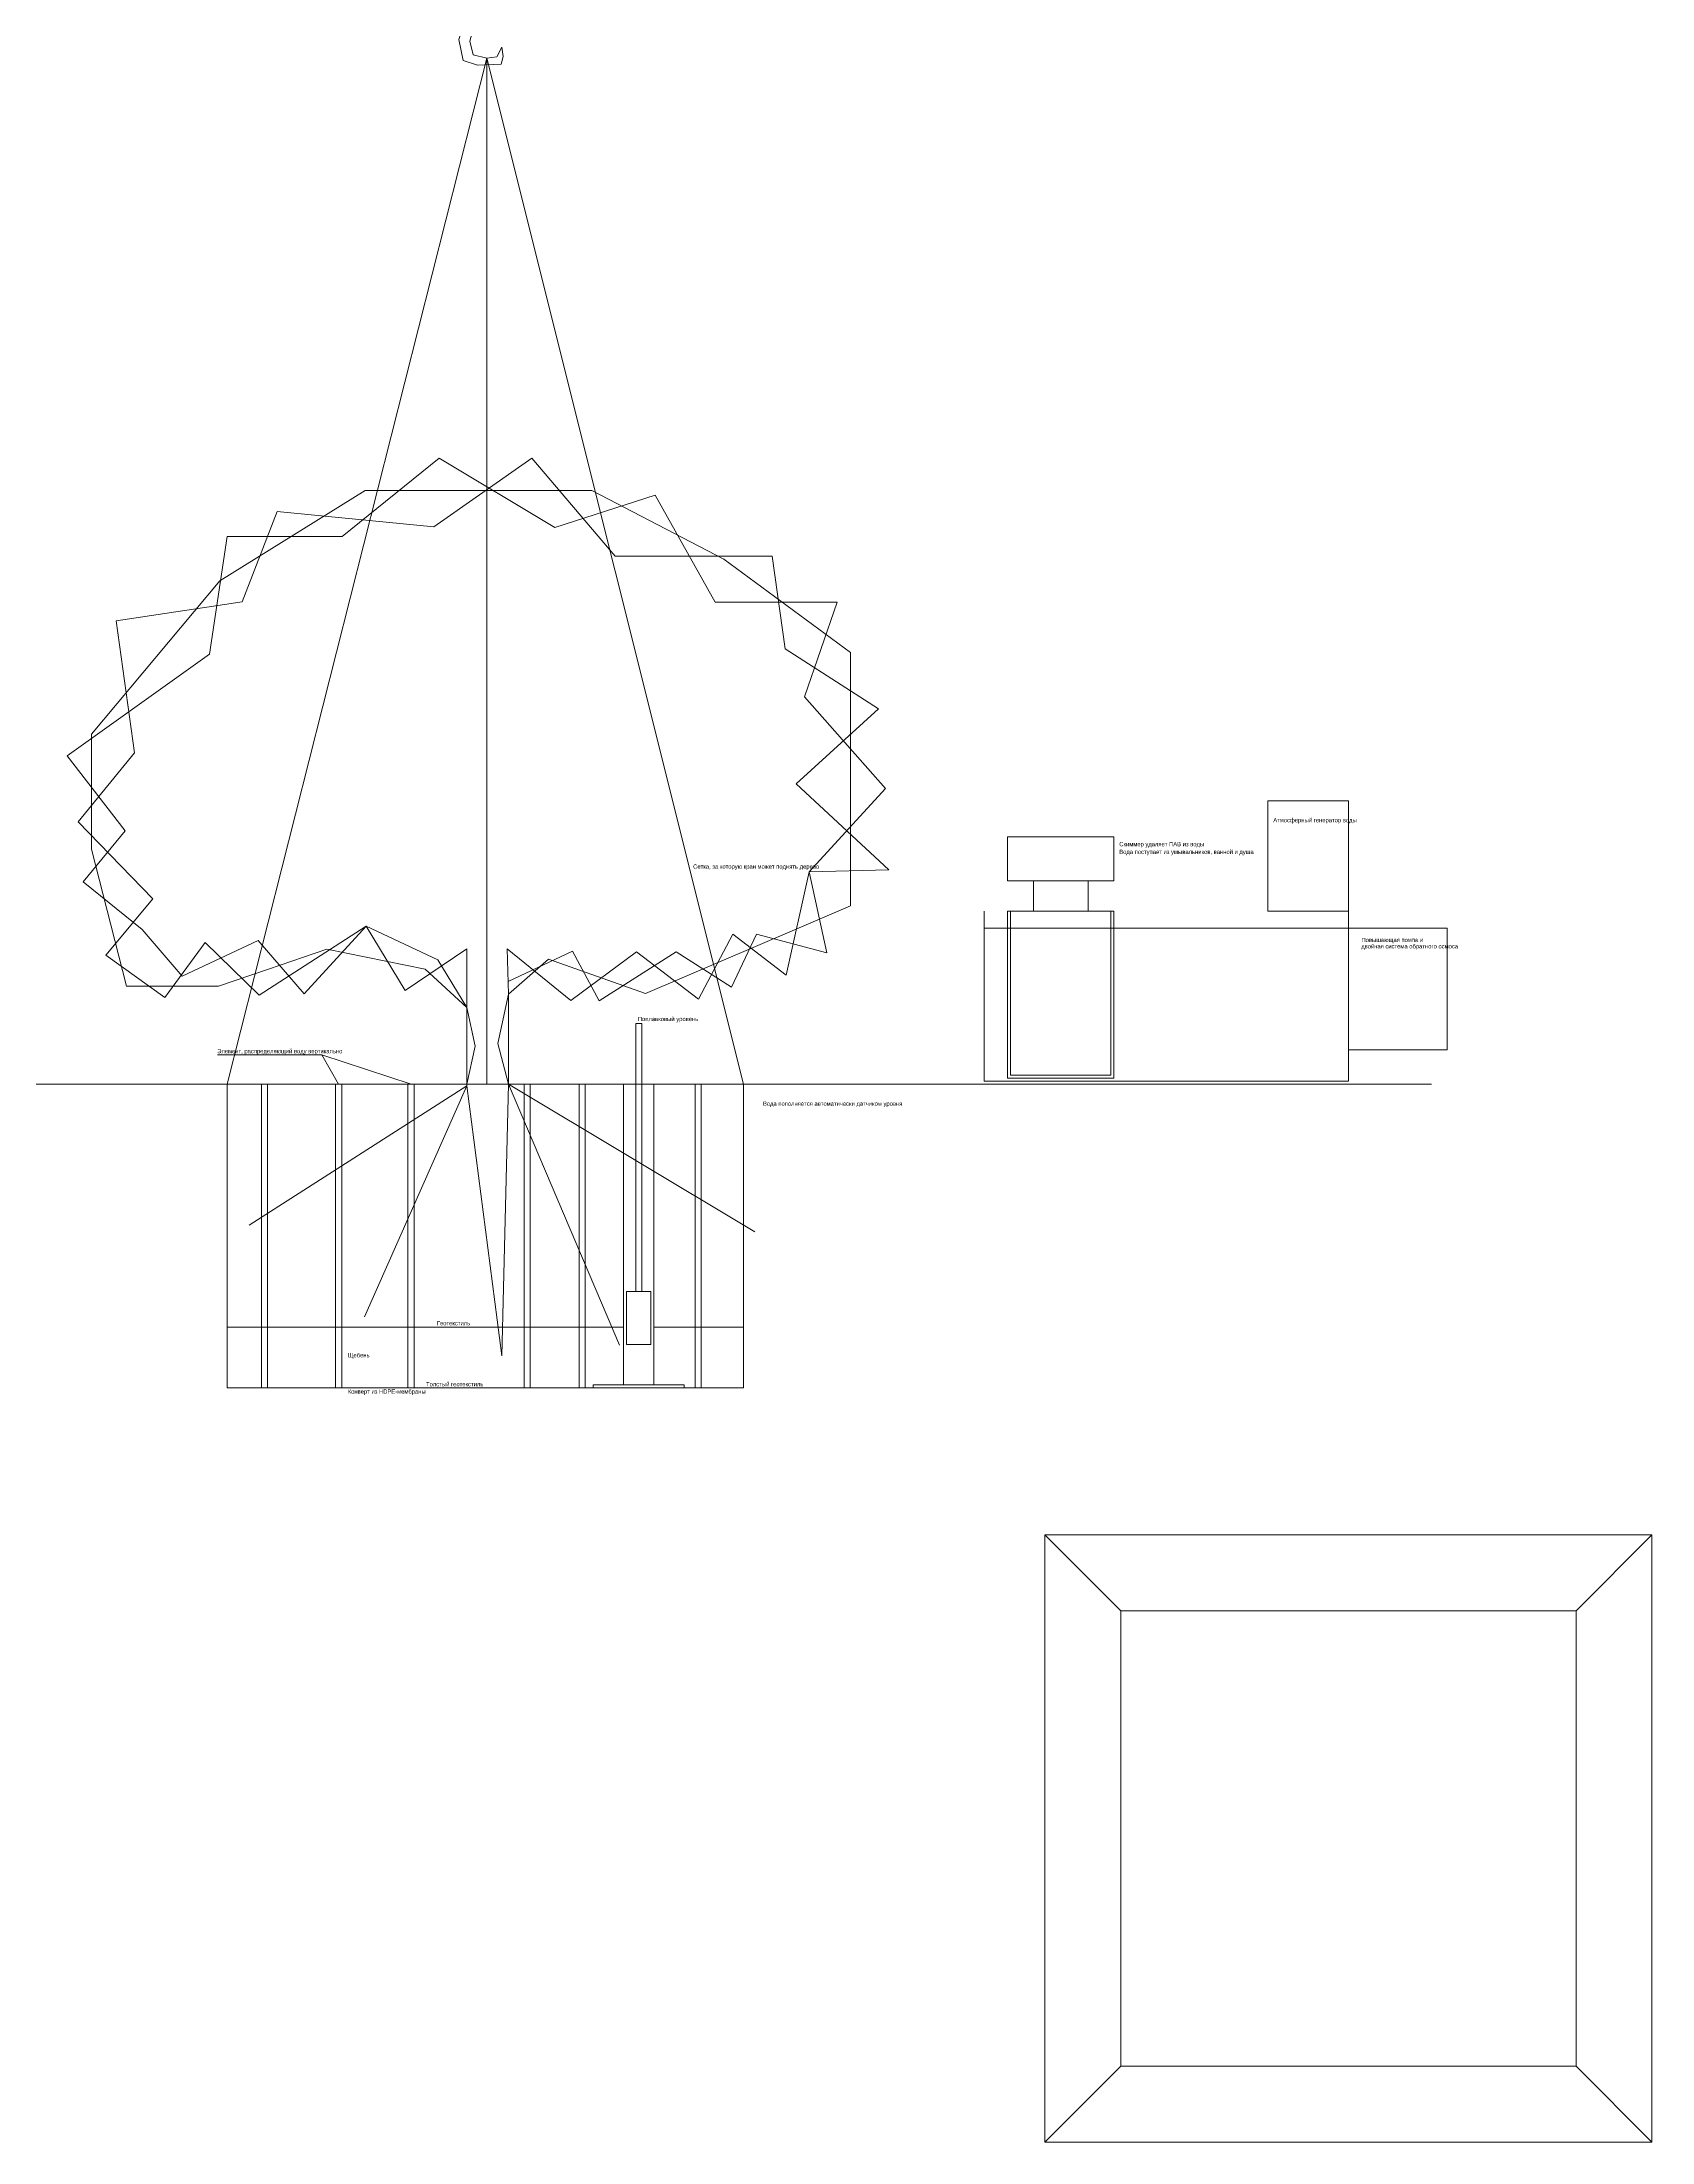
# Model space of a CAD drawing. Header units: inches. Extents: x -1596095 to 1052762, y -907497 to 506843.
# Drawn here: x -204000 to -198697, y -583007 to -576090 of the extents above; entities that cross this region are included whole.
import ezdxf

# ---------------------------------------------------------------- set-up
doc = ezdxf.new("R2010")
doc.units = ezdxf.units.IN
doc.header["$LTSCALE"] = 25
doc.header["$MEASUREMENT"] = 0
doc.layers.add('ramka', color=7, linetype='Continuous', lineweight=13)
doc.styles.get("Standard").update_dxf_attribs({"font": 'ARIALN.TTF'})

msp = doc.modelspace()

# ---------------------------------------------------------------- linework, layer by layer
at = {"layer": 'ramka', "color": 251, "lineweight": 9, "ltscale": 2, "true_color": 0x636466}
for p, q in [((-202534.9, -576143.3), (-203390, -579522.9)), ((-202534.9, -579522.9), (-202534.9, -576143.3)), ((-201690, -579522.9), (-202534.9, -576143.3)), ((-202600.9, -579522.9), (-203390, -579522.9)), ((-203390, -579522.9), (-202534.9, -579522.9)), ((-202600.9, -579528.4), (-203318.2, -579987.3)), ((-203318.2, -579987.3), (-202600.9, -579528.4)), ((-202600.9, -579528.4), (-202937.8, -580288.6)), ((-202937.8, -580288.6), (-202600.9, -579528.4)), ((-201695.9, -579522.9), (-202600.9, -579522.9)), ((-202600.9, -579528.4), (-202485.5, -580417.8)), ((-202485.5, -580417.8), (-202463.6, -579522.9)), ((-202463.6, -579522.9), (-202097.9, -580381.9)), ((-202097.9, -580381.9), (-202463.6, -579522.9)), ((-202463.6, -579522.9), (-201652.9, -580008.8)), ((-201652.9, -580008.8), (-202463.6, -579522.9)), ((-202463.6, -579522.9), (-201695.9, -579522.9))]:
    msp.add_line(p, q, dxfattribs=at)
at = {"layer": 'ramka', "color": 2, "lineweight": 9, "ltscale": 2}
for p, q in [((-199963, -578952.7), (-199963, -578588.8)), ((-199963, -578588.8), (-199697.2, -578588.8)), ((-199697.2, -578588.8), (-199697.2, -578952.7)), ((-200819.9, -578852.7), (-200819.9, -578708.4)), ((-200819.9, -578708.4), (-200469.9, -578708.4)), ((-200469.9, -578708.4), (-200469.9, -578852.7)), ((-200734.9, -578852.7), (-200819.9, -578852.7)), ((-200554.9, -578852.7), (-200734.9, -578852.7)), ((-200734.9, -578852.7), (-200734.9, -578952.7)), ((-200734.9, -578952.7), (-200734.9, -578852.7)), ((-200554.9, -578952.7), (-200554.9, -578852.7)), ((-200469.9, -578852.7), (-200554.9, -578852.7)), ((-200897.2, -579071.5), (-200897.2, -578952.7)), ((-200897.2, -578952.7), (-200897.2, -579512.7)), ((-200819.9, -578952.7), (-200819.9, -579502.7)), ((-200809.9, -578952.7), (-200819.9, -578952.7)), ((-200809.9, -579492.7), (-200809.9, -578952.7)), ((-200809.9, -578952.7), (-200479.9, -578952.7)), ((-200479.9, -578952.7), (-200554.9, -578952.7)), ((-200469.9, -578952.7), (-200479.9, -578952.7)), ((-200479.9, -578952.7), (-200479.9, -579492.7)), ((-200469.9, -579502.7), (-200469.9, -578952.7)), ((-199697.2, -578952.7), (-199963, -578952.7)), ((-199697.2, -579512.7), (-199697.2, -578952.7)), ((-200897.2, -579008.6), (-199697.2, -579008.6)), ((-199697.2, -579008.6), (-199372.4, -579008.6)), ((-199372.4, -579008.6), (-199372.4, -579409.1)), ((-203422.5, -579426.2), (-203078.6, -579426.2)), ((-203078.6, -579426.2), (-203023.6, -579522.9)), ((-203078.6, -579426.2), (-202784.5, -579522.9)), ((-199372.4, -579409.1), (-199697.2, -579409.1)), ((-200897.2, -579512.7), (-199697.2, -579512.7)), ((-200819.9, -579502.7), (-200469.9, -579502.7)), ((-200479.9, -579492.7), (-200809.9, -579492.7)), ((-203277.2, -579522.9), (-203277.2, -580522.9)), ((-203257.2, -579522.9), (-203277.2, -579522.9)), ((-203257.2, -580522.9), (-203257.2, -579522.9)), ((-203033.2, -579522.9), (-203033.2, -580522.9)), ((-203013.2, -579522.9), (-203033.2, -579522.9)), ((-203013.2, -580522.9), (-203013.2, -579522.9)), ((-202794.9, -580522.9), (-202794.9, -579522.9)), ((-202794.9, -579522.9), (-202774.9, -579522.9)), ((-202774.9, -579522.9), (-202774.9, -580522.9)), ((-202412.6, -580522.9), (-202412.6, -579522.9)), ((-202412.6, -579522.9), (-202392.6, -579522.9)), ((-202392.6, -579522.9), (-202392.6, -580522.9)), ((-202231.5, -580522.9), (-202231.5, -579522.9)), ((-202231.5, -579522.9), (-202211.5, -579522.9)), ((-202211.5, -579522.9), (-202211.5, -580522.9)), ((-201848.7, -579522.9), (-201848.7, -580522.9)), ((-201828.7, -579522.9), (-201848.7, -579522.9)), ((-201828.7, -580522.9), (-201828.7, -579522.9)), ((-203277.2, -580522.9), (-203257.2, -580522.9)), ((-203033.2, -580522.9), (-203013.2, -580522.9)), ((-202774.9, -580522.9), (-202794.9, -580522.9)), ((-202392.6, -580522.9), (-202412.6, -580522.9)), ((-202211.5, -580522.9), (-202231.5, -580522.9)), ((-201848.7, -580522.9), (-201828.7, -580522.9))]:
    msp.add_line(p, q, dxfattribs=at)
at = {"layer": 'ramka', "color": 3, "lineweight": 9, "ltscale": 2}
for p, q in [((-202463.6, -579226.3), (-202498.5, -579388.3)), ((-202498.5, -579388.3), (-202463.6, -579522.9)), ((-200697.3, -581007), (-200697.3, -583007)), ((-198697.3, -581007), (-200697.3, -581007)), ((-200697.3, -581007), (-200447.3, -581257)), ((-198697.3, -581007), (-198947.3, -581257)), ((-198697.3, -583007), (-198697.3, -581007)), ((-200447.3, -581257), (-200447.3, -582757)), ((-198947.3, -581257), (-200447.3, -581257)), ((-198947.3, -582757), (-198947.3, -581257)), ((-200697.3, -583007), (-200447.3, -582757)), ((-200447.3, -582757), (-198947.3, -582757)), ((-198697.3, -583007), (-198947.3, -582757)), ((-200697.3, -583007), (-198697.3, -583007))]:
    msp.add_line(p, q, dxfattribs=at)
at = {"layer": 'ramka', "color": 7, "lineweight": 9, "ltscale": 2}
for p, q in [((-202024.7, -579322.9), (-202044.7, -579322.9)), ((-202044.7, -579322.9), (-202044.7, -580205.6)), ((-202024.7, -579522.9), (-202024.7, -579322.9)), ((-203390, -579522.9), (-205114.3, -579522.9)), ((-203390, -579522.9), (-203390, -580522.9)), ((-202084.7, -580512.9), (-202084.7, -579522.9)), ((-202084.7, -579522.9), (-202044.7, -579522.9)), ((-202024.7, -579522.9), (-201984.7, -579522.9)), ((-202024.7, -580205.6), (-202024.7, -579522.9)), ((-201984.7, -579522.9), (-201984.7, -580512.9)), ((-201695.9, -579522.9), (-199423.5, -579522.9)), ((-201690, -580522.9), (-201690, -579522.9)), ((-202074.7, -580380.6), (-202074.7, -580205.6)), ((-202074.7, -580205.6), (-202044.7, -580205.6)), ((-202044.7, -580205.6), (-202024.7, -580205.6)), ((-202024.7, -580205.6), (-201994.7, -580205.6)), ((-201994.7, -580205.6), (-201994.7, -580380.6)), ((-203390, -580522.9), (-203390, -580272.9)), ((-203390, -580322.9), (-202084.7, -580322.9)), ((-201984.7, -580322.9), (-201690, -580322.9)), ((-201994.7, -580380.6), (-202074.7, -580380.6)), ((-203390, -580522.9), (-201690, -580522.9)), ((-202084.7, -580512.9), (-202184.7, -580512.9)), ((-202184.7, -580512.9), (-202184.7, -580522.9)), ((-202184.7, -580522.9), (-201984.7, -580522.9)), ((-201984.7, -580512.9), (-202084.7, -580512.9)), ((-201984.7, -580522.9), (-202084.7, -580522.9)), ((-201984.7, -580522.9), (-202024.7, -580522.9)), ((-201884.7, -580512.9), (-201984.7, -580512.9)), ((-201984.7, -580522.9), (-201884.7, -580522.9)), ((-201884.7, -580522.9), (-201884.7, -580512.9))]:
    msp.add_line(p, q, dxfattribs=at)
at = {"layer": 'ramka', "color": 251, "lineweight": 9, "ltscale": 2, "true_color": 0x636466}
msp.add_lwpolyline([(-202486, -576107.3), (-202502, -576139.2), (-202534.9, -576143.3), (-202579.7, -576132.2), (-202591.7, -576087.4), (-202578.7, -576043.6), (-202520.9, -576007.7), (-202520.9, -575951.9), (-202549.8, -575951.9), (-202549.8, -575995.7), (-202609.6, -576029.6), (-202627.5, -576081.4), (-202613.6, -576150.2), (-202566.3, -576166.3), (-202488.4, -576162.6), (-202481.7, -576138), (-202486, -576107.3)], dxfattribs=at)
at = {"layer": 'ramka', "color": 3, "lineweight": 9, "ltscale": 2}
for points in [[(-202600.9, -579522.9), (-202573.3, -579396.9), (-202600.9, -579270.3), (-202696.8, -579112.6), (-202932.7, -579002.2), (-203136.7, -579224.8), (-203288.3, -579049), (-203539.1, -579166.8), (-203670.1, -579013.4), (-203864.8, -578856.3), (-203726.3, -578687.9), (-203917.8, -578441.3), (-203448.2, -578106), (-203390.7, -577718.1), (-203012.2, -577718.1), (-202692.2, -577460.3), (-202311, -577689.2), (-201980.6, -577582.3), (-201783.4, -577935.1), (-201381.6, -577935.1), (-201488.6, -578246.6), (-201222, -578548.7), (-201473.6, -578822.7), (-201549.6, -579163.9), (-201725.1, -579028.2), (-201838.3, -579243.1), (-202042, -579086.6), (-202258.9, -579246.9), (-202468.3, -579077.2), (-202463.6, -579226.3), (-202463.6, -579522.9), (-202600.9, -579522.9), (-202600.9, -579077.2), (-202804.1, -579214), (-202932.7, -579002.2), (-203285.4, -579229.9), (-203463.2, -579055.9), (-203595.7, -579237.5), (-203790.6, -579097.5), (-203635.4, -578912.2), (-203881.4, -578658.7), (-203696, -578431.7), (-203756.5, -577996.7), (-203341.5, -577933.8), (-203226.1, -577636.5), (-202710.1, -577686.3), (-202387.1, -577461), (-202112.9, -577783.8), (-201595, -577783.8), (-201552.3, -578088.3), (-201244.6, -578286.3), (-201515.8, -578532.9), (-201211.1, -578816.2), (-201473.6, -578822.7), (-201415.2, -579090.2), (-201646.8, -579028.2), (-201729, -579202.9), (-201911.8, -579087.2), (-202164.7, -579248.6), (-202253.1, -579084.1), (-202464.9, -579184.5)], [(-202600.9, -579528.4), (-202600.9, -579270.3), (-202738.3, -579143.9), (-203062.5, -579078), (-203254.8, -579143.9), (-203419.5, -579200.3), (-203721.9, -579200.3), (-203837.3, -578748.5), (-203837.3, -578369.5), (-203414.2, -577864.2), (-202936.1, -577567.6), (-202188.8, -577567.6), (-201754.7, -577792.8), (-201337.1, -578100.4), (-201337.1, -578440.9), (-201337.1, -578935.2), (-201529.4, -579017.6), (-202012.2, -579224.4), (-202331.7, -579111), (-202463.6, -579226.3), (-202463.6, -579522.9), (-202600.9, -579522.9)]]:
    msp.add_lwpolyline(points, dxfattribs=at)

# ---------------------------------------------------------------- texts
at = {"layer": 'ramka', "color": 0, "lineweight": 9, "ltscale": 3}
for s, p in [('Атмосферный генератор воды', (-199944.7, -578659.9)), ('Скиммер удаляет ПАВ из воды', (-200451.9, -578739)), ('Вода поступает из умывальников, ванной и душа', (-200451.9, -578764.5)), ('Сетка, за которую кран может поднять дерево', (-201855.5, -578812.9)), ('двойная система обратного осмоса', (-199655.1, -579075.5)), ('Повышающая помпа и', (-199654.2, -579054.6)), ('Поплавковый уровень', (-202037.8, -579314.9)), ('Вода пополняется автоматически датчиком уровня', (-201625.8, -579593.8)), ('Геотекстиль', (-202699.7, -580316.9)), ('Щебень', (-202992.5, -580422.4)), ('Конверт из HDPE-мембраны', (-202993.2, -580542.2)), ('Толстый геотекстиль', (-202735.4, -580517.8))]:
    msp.add_text(s, height=14, dxfattribs=at).set_placement(p)
at = {"layer": 'ramka', "color": 2, "lineweight": 9, "ltscale": 3}
msp.add_text('Элемент, распределяющий воду вертикально', height=14, dxfattribs=at).set_placement((-203423.2, -579420.8))

doc.saveas('drawing.dxf')
